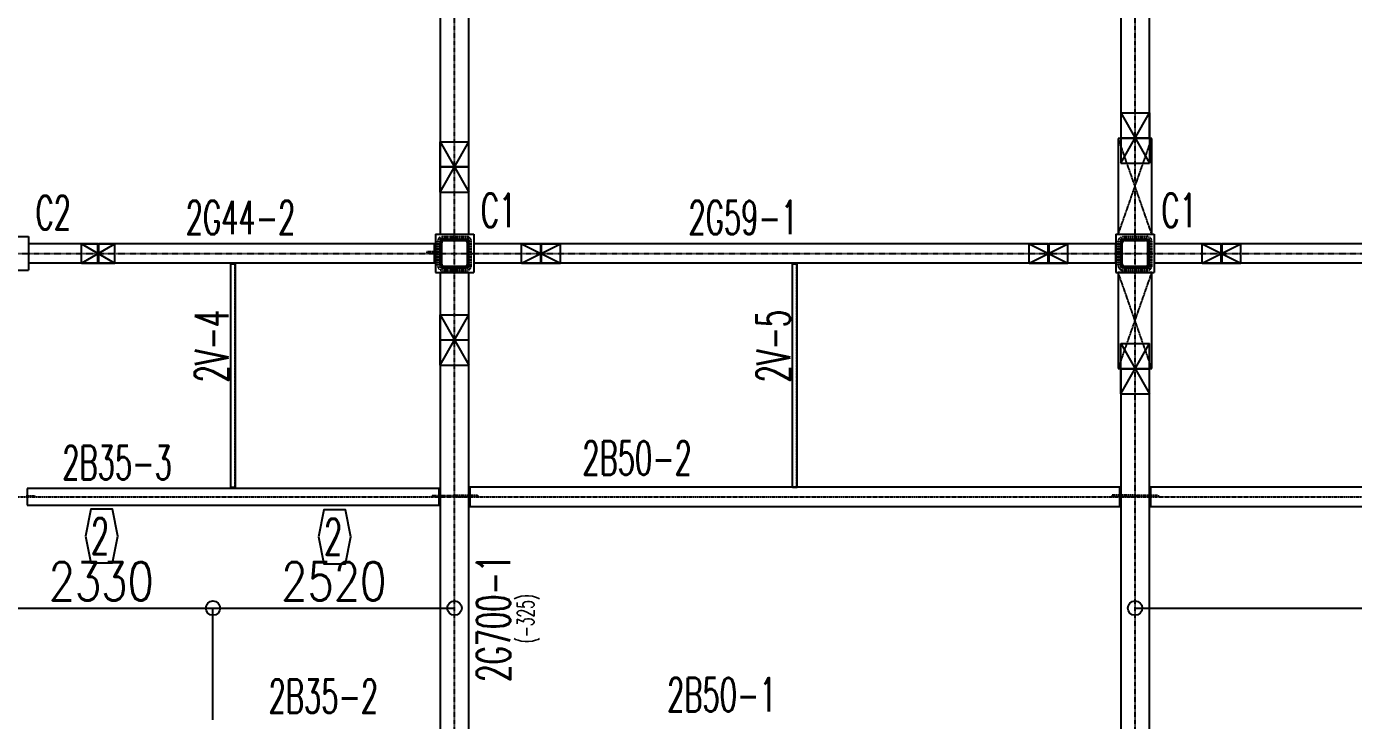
# Model space of a CAD drawing. Header units: millimetres. Extents: x -87051 to 180003, y -2961 to 97158.
# Drawn here: x -79841 to -65997, y 24732 to 31966 of the extents above; entities that cross this region are included whole.
import ezdxf
from ezdxf.enums import TextEntityAlignment as Align

# ---------------------------------------------------------------- set-up
doc = ezdxf.new("R2010")
doc.units = ezdxf.units.MM
doc.header["$LTSCALE"] = 0.2
doc.linetypes.add('CENTER', pattern=[2, 1.25, -0.25, 0.25, -0.25])
doc.linetypes.add('HIDDEN', pattern=[0.375, 0.25, -0.125])
doc.layers.add('梁側', color=7, linetype='Continuous')
doc.styles.get("Standard").update_dxf_attribs({"font": 'simplex.shx', "width": 0.8, "height": 700, "bigfont": 'extfont2.shx'})

msp = doc.modelspace()

# ---------------------------------------------------------------- linework, layer by layer
at = {"color": 8, "linetype": 'CENTER'}
for p, q in [((-75376, 16438.1), (-75376, 49550.6)), ((-68276, 16438.1), (-68276, 49550.6)), ((-80226, 29600.6), (-30711.8, 29600.6))]:
    msp.add_line(p, q, dxfattribs=at)
at = {"color": 8, "linetype": 'Continuous'}
for p, q in [((-75526, 38695.6), (-75526, 30505.6)), ((-75226, 30505.6), (-75226, 38695.6)), ((-68426, 38695.6), (-68426, 30805.6)), ((-68126, 30805.6), (-68126, 38695.6)), ((-68426, 31065.6), (-68126, 31065.6)), ((-68426, 31065.6), (-68426, 30540.6)), ((-68426, 31065.6), (-68126, 30540.6)), ((-68426, 30540.6), (-68126, 31065.6)), ((-68126, 31065.6), (-68126, 30540.6)), ((-75526, 30765.6), (-75226, 30765.6)), ((-75526, 30240.6), (-75526, 30765.6)), ((-75526, 30240.6), (-75226, 30765.6)), ((-75526, 30765.6), (-75226, 30240.6)), ((-75226, 30240.6), (-75226, 30765.6)), ((-68101, 30800.6), (-68451, 30800.6)), ((-68451, 30800.6), (-68451, 29800.6)), ((-68426, 30805.6), (-68126, 30805.6)), ((-68101, 29800.6), (-68101, 30800.6)), ((-75526, 30505.6), (-75226, 30505.6)), ((-75226, 30500.6), (-75526, 30500.6)), ((-75526, 30500.6), (-75526, 29800.6)), ((-75226, 29800.6), (-75226, 30500.6)), ((-68426, 30540.6), (-68126, 30540.6)), ((-75526, 30240.6), (-75226, 30240.6)), ((-80171, 29775.6), (-79821, 29775.6)), ((-79821, 29775.6), (-79821, 29425.6)), ((-75576, 29800.6), (-75176, 29800.6)), ((-75576, 29800.6), (-75576, 29400.6)), ((-75526, 29800.6), (-75226, 29800.6)), ((-75176, 29800.6), (-75176, 29400.6)), ((-68476, 29800.6), (-68076, 29800.6)), ((-68476, 29800.6), (-68476, 29400.6)), ((-68451, 29800.6), (-68101, 29800.6)), ((-68076, 29800.6), (-68076, 29400.6)), ((-79821, 29700.1), (-79821, 29501.1)), ((-79096, 29700.1), (-79821, 29700.1)), ((-79266, 29700.6), (-78921, 29700.6)), ((-79266, 29500.6), (-79266, 29700.6)), ((-79266, 29500.6), (-78921, 29700.6)), ((-79266, 29700.6), (-78921, 29500.6)), ((-79096, 29501.1), (-79096, 29700.1)), ((-79091, 29700.1), (-79091, 29501.1)), ((-75586, 29700.1), (-79091, 29700.1)), ((-78921, 29500.6), (-78921, 29700.6)), ((-75586, 29501.1), (-75586, 29700.1)), ((-75526, 29490.6), (-75526, 29710.6)), ((-75510, 29490.6), (-75510, 29710.6)), ((-75486, 29750.6), (-75266, 29750.6)), ((-75486, 29734.6), (-75266, 29734.6)), ((-75242, 29490.6), (-75242, 29710.6)), ((-75226, 29490.6), (-75226, 29710.6)), ((-75176, 29700.1), (-75176, 29501.1)), ((-74476, 29700.1), (-75176, 29700.1)), ((-74676, 29700.6), (-74271, 29700.6)), ((-74676, 29500.6), (-74676, 29700.6)), ((-74676, 29500.6), (-74271, 29700.6)), ((-74676, 29700.6), (-74271, 29500.6)), ((-74476, 29501.1), (-74476, 29700.1)), ((-74471, 29700.1), (-74471, 29501.1)), ((-69181, 29700.1), (-74471, 29700.1)), ((-74271, 29500.6), (-74271, 29700.6)), ((-69381, 29700.6), (-68976, 29700.6)), ((-69381, 29500.6), (-69381, 29700.6)), ((-69381, 29500.6), (-68976, 29700.6)), ((-69381, 29700.6), (-68976, 29500.6)), ((-69181, 29501.1), (-69181, 29700.1)), ((-69176, 29700.1), (-69176, 29501.1)), ((-68476, 29700.1), (-69176, 29700.1)), ((-68976, 29500.6), (-68976, 29700.6)), ((-68476, 29501.1), (-68476, 29700.1)), ((-68426, 29490.6), (-68426, 29710.6)), ((-68410, 29490.6), (-68410, 29710.6)), ((-68386, 29750.6), (-68166, 29750.6)), ((-68386, 29734.6), (-68166, 29734.6)), ((-68142, 29490.6), (-68142, 29710.6)), ((-68126, 29490.6), (-68126, 29710.6)), ((-68076, 29700.1), (-68076, 29501.1)), ((-67376, 29700.1), (-68076, 29700.1)), ((-67576, 29700.6), (-67171, 29700.6)), ((-67576, 29500.6), (-67576, 29700.6)), ((-67576, 29500.6), (-67171, 29700.6)), ((-67576, 29700.6), (-67171, 29500.6)), ((-67376, 29501.1), (-67376, 29700.1)), ((-67371, 29700.1), (-67371, 29501.1)), ((-61181, 29700.1), (-67371, 29700.1)), ((-67171, 29500.6), (-67171, 29700.6)), ((-79821, 29501.1), (-79096, 29501.1)), ((-79266, 29500.6), (-78921, 29500.6)), ((-79091, 29501.1), (-75586, 29501.1)), ((-77711, 27160.1), (-77711, 29491.1)), ((-77711, 29491.1), (-77661, 29491.1)), ((-77661, 27160.1), (-77661, 29491.1)), ((-75576, 29616.6), (-75586, 29616.6)), ((-75576, 29604.6), (-75586, 29604.6)), ((-75176, 29501.1), (-74476, 29501.1)), ((-74676, 29500.6), (-74271, 29500.6)), ((-74471, 29501.1), (-69181, 29501.1)), ((-71851, 27160.1), (-71851, 29491.1)), ((-71851, 29491.1), (-71801, 29491.1)), ((-71801, 27160.1), (-71801, 29491.1)), ((-69381, 29500.6), (-68976, 29500.6)), ((-69176, 29501.1), (-68476, 29501.1)), ((-68076, 29501.1), (-67376, 29501.1)), ((-67576, 29500.6), (-67171, 29500.6)), ((-67371, 29501.1), (-61181, 29501.1)), ((-80171, 29425.6), (-79821, 29425.6)), ((-75576, 29400.6), (-75176, 29400.6)), ((-75226, 29400.6), (-75526, 29400.6)), ((-75526, 29400.6), (-75526, 28700.6)), ((-75486, 29466.6), (-75266, 29466.6)), ((-75486, 29450.6), (-75266, 29450.6)), ((-75226, 28700.6), (-75226, 29400.6)), ((-68476, 29400.6), (-68076, 29400.6)), ((-68101, 29400.6), (-68451, 29400.6)), ((-68451, 29400.6), (-68451, 28400.6)), ((-68386, 29466.6), (-68166, 29466.6)), ((-68386, 29450.6), (-68166, 29450.6)), ((-68101, 28400.6), (-68101, 29400.6)), ((-75526, 28960.6), (-75226, 28960.6)), ((-75526, 28435.6), (-75526, 28960.6)), ((-75526, 28435.6), (-75226, 28960.6)), ((-75526, 28960.6), (-75226, 28435.6)), ((-75226, 28435.6), (-75226, 28960.6)), ((-75526, 28700.6), (-75226, 28700.6)), ((-75226, 28695.6), (-75526, 28695.6)), ((-75526, 28695.6), (-75526, 19510.6)), ((-75226, 19510.6), (-75226, 28695.6)), ((-68426, 28660.6), (-68126, 28660.6)), ((-68426, 28135.6), (-68426, 28660.6)), ((-68426, 28135.6), (-68126, 28660.6)), ((-68426, 28660.6), (-68126, 28135.6)), ((-68126, 28135.6), (-68126, 28660.6)), ((-75526, 28435.6), (-75226, 28435.6)), ((-68451, 28400.6), (-68101, 28400.6)), ((-68126, 28395.6), (-68426, 28395.6)), ((-68426, 28395.6), (-68426, 19810.6)), ((-68126, 19810.6), (-68126, 28395.6)), ((-68426, 28135.6), (-68126, 28135.6)), ((-79836, 27150.1), (-79836, 26975.1)), ((-75536, 27150.1), (-79836, 27150.1)), ((-77661, 27160.1), (-77711, 27160.1)), ((-75536, 26975.1), (-75536, 27150.1)), ((-75216, 27162.6), (-75216, 26962.6)), ((-68436, 27162.6), (-75216, 27162.6)), ((-71801, 27160.1), (-71851, 27160.1)), ((-68436, 26962.6), (-68436, 27162.6)), ((-68116, 27162.6), (-68116, 26962.6)), ((-60436, 27162.6), (-68116, 27162.6)), ((-79846, 27075.1), (-79836, 27075.1)), ((-79846, 27066.1), (-79836, 27066.1)), ((-75526, 27075.1), (-75536, 27075.1)), ((-75526, 27066.1), (-75536, 27066.1)), ((-75226, 27079.6), (-75216, 27079.6)), ((-75226, 27067.6), (-75216, 27067.6)), ((-68426, 27079.6), (-68436, 27079.6)), ((-68426, 27067.6), (-68436, 27067.6)), ((-68126, 27079.6), (-68116, 27079.6)), ((-68126, 27067.6), (-68116, 27067.6)), ((-79836, 26975.1), (-75536, 26975.1)), ((-75216, 26962.6), (-68436, 26962.6)), ((-68116, 26962.6), (-60436, 26962.6)), ((-80226, 25903.2), (-77896, 25903.2)), ((-77896, 24738.1), (-77896, 25903.2)), ((-77896, 25903.2), (-75376, 25903.2)), ((-77896, 24738.1), (-77896, 25903.2)), ((-68276, 25903.2), (-61676, 25903.2))]:
    msp.add_line(p, q, dxfattribs=at)
at = {"color": 8, "linetype": 'HIDDEN'}
for p, q in [((-68451, 29800.6), (-68101, 30800.6)), ((-68101, 29800.6), (-68451, 30800.6)), ((-75503.5, 29775.6), (-75248.5, 29775.6)), ((-68403.5, 29775.6), (-68148.5, 29775.6)), ((-75551, 29473.1), (-75551, 29728.1)), ((-75532, 29473.1), (-75532, 29728.1)), ((-75503.5, 29756.6), (-75248.5, 29756.6)), ((-75220, 29473.1), (-75220, 29728.1)), ((-75201, 29473.1), (-75201, 29728.1)), ((-68451, 29473.1), (-68451, 29728.1)), ((-68432, 29473.1), (-68432, 29728.1)), ((-68403.5, 29756.6), (-68148.5, 29756.6)), ((-68120, 29473.1), (-68120, 29728.1)), ((-68101, 29473.1), (-68101, 29728.1)), ((-77666, 27160.1), (-77666, 29491.1)), ((-75586, 29616.6), (-75666, 29616.6)), ((-75666, 29616.6), (-75666, 29604.6)), ((-75586, 29604.6), (-75666, 29604.6)), ((-75551, 29616.6), (-75576, 29616.6)), ((-75551, 29604.6), (-75576, 29604.6)), ((-75551, 29616.6), (-75551, 29604.6)), ((-71806, 27160.1), (-71806, 29491.1)), ((-75503.5, 29444.6), (-75248.5, 29444.6)), ((-75503.5, 29425.6), (-75248.5, 29425.6)), ((-68451, 28400.6), (-68101, 29400.6)), ((-68101, 28400.6), (-68451, 29400.6)), ((-68403.5, 29444.6), (-68148.5, 29444.6)), ((-68403.5, 29425.6), (-68148.5, 29425.6)), ((-79996, 27062.6), (-75376, 27062.6)), ((-79836, 27075.1), (-79756, 27075.1)), ((-79836, 27066.1), (-79756, 27066.1)), ((-79756, 27075.1), (-79756, 27066.1)), ((-75536, 27075.1), (-75616, 27075.1)), ((-75616, 27075.1), (-75616, 27066.1)), ((-75536, 27066.1), (-75616, 27066.1)), ((-75382.5, 27075.1), (-75526, 27075.1)), ((-75382.5, 27066.1), (-75526, 27066.1)), ((-75382.5, 27075.1), (-75382.5, 27066.1)), ((-75376, 27062.6), (-68276, 27062.6)), ((-75369.5, 27079.6), (-75226, 27079.6)), ((-75369.5, 27079.6), (-75369.5, 27067.6)), ((-75369.5, 27067.6), (-75226, 27067.6)), ((-75216, 27079.6), (-75136, 27079.6)), ((-75216, 27067.6), (-75136, 27067.6)), ((-75136, 27079.6), (-75136, 27067.6)), ((-68436, 27079.6), (-68516, 27079.6)), ((-68516, 27079.6), (-68516, 27067.6)), ((-68436, 27067.6), (-68516, 27067.6)), ((-68283, 27079.6), (-68426, 27079.6)), ((-68283, 27067.6), (-68426, 27067.6)), ((-68283, 27079.6), (-68283, 27067.6)), ((-68276, 27062.6), (-60276, 27062.6)), ((-68269, 27079.6), (-68126, 27079.6)), ((-68269, 27079.6), (-68269, 27067.6)), ((-68269, 27067.6), (-68126, 27067.6)), ((-68116, 27079.6), (-68036, 27079.6)), ((-68116, 27067.6), (-68036, 27067.6)), ((-68036, 27079.6), (-68036, 27067.6))]:
    msp.add_line(p, q, dxfattribs=at)
at = {"color": 8, "linetype": 'Continuous'}
for centre in [(-77896, 25903.2), (-77896, 25903.2), (-75376, 25903.2), (-68276, 25903.2)]:
    msp.add_circle(centre, 75, dxfattribs=at)
at = {"color": 8, "linetype": 'HIDDEN'}
for centre, radius, start, end in [((-75503.5, 29728.1), 47.5, 90, 180), ((-75248.5, 29728.1), 47.5, 0, 90), ((-68403.5, 29728.1), 47.5, 90, 180), ((-68148.5, 29728.1), 47.5, 0, 90), ((-75503.5, 29728.1), 28.5, 90, 180), ((-75248.5, 29728.1), 28.5, 0, 90), ((-68403.5, 29728.1), 28.5, 90, 180), ((-68148.5, 29728.1), 28.5, 0, 90), ((-75503.5, 29473.1), 47.5, 180, 270), ((-75503.5, 29473.1), 28.5, 180, 270), ((-75248.5, 29473.1), 47.5, 270, 0), ((-75248.5, 29473.1), 28.5, 270, 0), ((-68403.5, 29473.1), 47.5, 180, 270), ((-68403.5, 29473.1), 28.5, 180, 270), ((-68148.5, 29473.1), 47.5, 270, 0), ((-68148.5, 29473.1), 28.5, 270, 0)]:
    msp.add_arc(centre, radius, start, end, dxfattribs=at)
at = {"color": 8, "linetype": 'Continuous'}
for centre, radius, start, end in [((-75486, 29710.6), 40, 90, 180), ((-75486, 29710.6), 24, 90, 180), ((-75266, 29710.6), 40, 0, 90), ((-75266, 29710.6), 24, 0, 90), ((-68386, 29710.6), 40, 90, 180), ((-68386, 29710.6), 24, 90, 180), ((-68166, 29710.6), 40, 0, 90), ((-68166, 29710.6), 24, 0, 90), ((-75486, 29490.6), 40, 180, 270), ((-75486, 29490.6), 24, 180, 270), ((-75266, 29490.6), 40, 270, 0), ((-75266, 29490.6), 24, 270, 0), ((-68386, 29490.6), 40, 180, 270), ((-68386, 29490.6), 24, 180, 270), ((-68166, 29490.6), 40, 270, 0), ((-68166, 29490.6), 24, 270, 0)]:
    msp.add_arc(centre, radius, start, end, dxfattribs=at)
at = {"layer": '梁側', "color": 8, "linetype": 'Continuous'}
for points in [[(-79226.4, 26654.6), (-79170.1, 26373.4), (-78945.1, 26373.4), (-78888.9, 26654.6), (-78945.1, 26935.9), (-79170.1, 26935.9), (-79226.4, 26654.6)], [(-76794.6, 26647.3), (-76738.4, 26366.1), (-76513.4, 26366.1), (-76457.1, 26647.3), (-76513.4, 26928.6), (-76738.4, 26928.6), (-76794.6, 26647.3)]]:
    msp.add_lwpolyline(points, close=True, dxfattribs=at)

# ---------------------------------------------------------------- texts
at = {"color": 8, "width": 0.6}
for s, p in [('C2', (-79746, 29850.6)), ('C1', (-75101, 29875.6)), ('C1', (-68001, 29875.6)), ('2G44-2', (-78179.3, 29800.1)), ('2G59-1', (-72934.5, 29800.1)), ('2B35-3', (-79468, 27244.1)), ('2B50-2', (-74042.4, 27292.8)), ('2B35-2', (-77315.7, 24810)), ('2B50-1', (-73158, 24825.6))]:
    msp.add_text(s, height=350, dxfattribs=at).set_placement(p)
for s, height, p in [('2V-4', 350, (-77735.4, 28255.9)), ('2V-5', 350, (-71875.4, 28255.9)), ('2G700-1', 350, (-74794.4, 25134.8)), ('(-325)', 175, (-74546.5, 25535.7))]:
    msp.add_text(s, height=height, rotation=90, dxfattribs=at).set_placement(p)
at = {"color": 8, "width": 0.8}
for s, p in [('2330', (-79061, 25983.2)), ('2520', (-76636, 25983.2))]:
    msp.add_text(s, height=400, dxfattribs=at).set_placement(p, align=Align.CENTER)
at = {"layer": '梁側', "color": 8, "width": 0.6}
for p in [(-79170.1, 26842.1), (-76738.4, 26834.8)]:
    msp.add_text('2', height=375, dxfattribs=at).set_placement(p, align=Align.TOP_LEFT)

doc.saveas('drawing.dxf')
